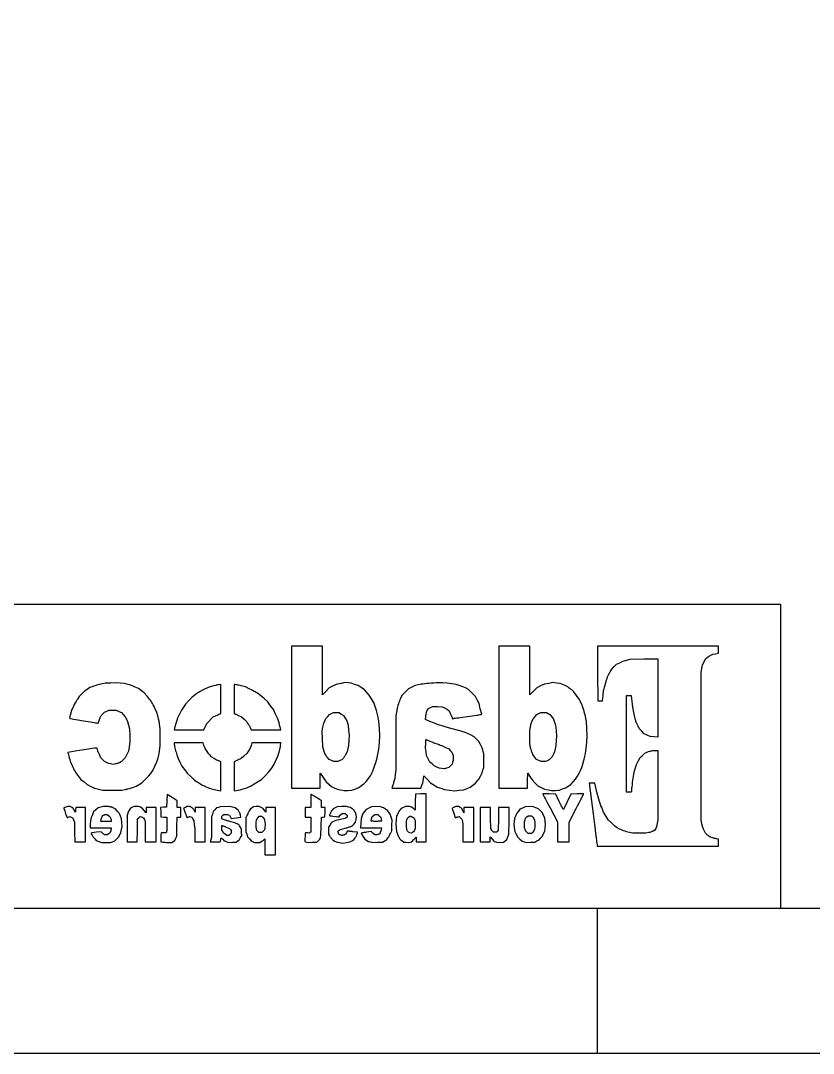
# Model space of a CAD drawing. Extents: x -169 to 241, y -96 to 191.
# Drawn here: x -133.67 to -106.34, y -95.5 to -59.88 of the extents above; entities that cross this region are included whole.
import ezdxf

# ---------------------------------------------------------------- set-up
doc = ezdxf.new("R2010")
doc.units = 0
doc.layers.add('BG_SILKSCREEN_BOTTOM', color=1, linetype='CONTINUOUS')

msp = doc.modelspace()

# ---------------------------------------------------------------- linework, layer by layer
at = {"layer": 'BG_SILKSCREEN_BOTTOM'}
for points in [[(-168.783, -95.504), (-168.783, 191.495934), (241.216942, 191.495934), (241.216942, -95.504)], [(-124.328936, -81.461102), (-124.328936, -86.357714), (-123.345956, -86.357714), (-123.342908, -86.100158), (-123.338336, -85.841078), (-123.235466, -85.987382), (-123.131834, -86.133686), (-122.952002, -86.298278), (-122.853704, -86.34476), (-122.755406, -86.389718), (-122.635772, -86.415626), (-122.5169, -86.441534), (-122.382788, -86.431628), (-122.249438, -86.422484), (-122.149616, -86.388194), (-122.10923, -86.373716), (-122.070368, -86.358476), (-122.033792, -86.341712), (-121.99874, -86.323424), (-121.965212, -86.303612), (-121.931684, -86.281514), (-121.898918, -86.25713), (-121.831862, -86.201504), (-121.750328, -86.12759), (-121.677176, -86.027768), (-121.60631, -85.926422), (-121.542302, -85.789262), (-121.53011, -85.762592), (-121.517156, -85.732874), (-121.50344, -85.70087), (-121.476008, -85.633814), (-121.463816, -85.599524), (-121.451624, -85.566758), (-121.43105, -85.507322), (-121.383044, -85.361018), (-121.348754, -85.188044), (-121.31675, -85.015832), (-121.299224, -84.777326), (-121.283222, -84.537296), (-121.300748, -84.292694), (-121.31675, -84.046568), (-121.355612, -83.861402), (-121.393712, -83.676236), (-121.444004, -83.537552), (-121.49582, -83.398868), (-121.574306, -83.271614), (-121.65203, -83.14436), (-121.73585, -83.052158), (-121.817384, -82.960718), (-121.925588, -82.888328), (-122.035316, -82.815938), (-122.154188, -82.777076), (-122.275346, -82.73669), (-122.37974, -82.726784), (-122.484896, -82.716116), (-122.621294, -82.739738), (-122.758454, -82.764122), (-122.891804, -82.830416), (-123.025916, -82.898234), (-123.146312, -83.01863), (-123.265946, -83.139788), (-123.265946, -82.300064), (-123.265946, -81.461102)], [(-117.176804, -81.461102), (-117.176804, -86.357714), (-116.194586, -86.357714), (-116.191538, -86.09711), (-116.186204, -85.837268), (-116.110766, -85.950044), (-116.035328, -86.064344), (-115.934744, -86.171024), (-115.836446, -86.276942), (-115.720622, -86.33333), (-115.606322, -86.389718), (-115.485926, -86.415626), (-115.364768, -86.441534), (-115.229894, -86.431628), (-115.094258, -86.422484), (-114.986054, -86.383622), (-114.878612, -86.346284), (-114.787934, -86.286848), (-114.698018, -86.225888), (-114.615722, -86.137496), (-114.53495, -86.048342), (-114.470942, -85.939376), (-114.412268, -85.833458), (-114.35969, -85.722206), (-114.312446, -85.606382), (-114.271298, -85.484462), (-114.236246, -85.356446), (-114.205766, -85.221572), (-114.181382, -85.07984), (-114.148616, -84.772754), (-114.132614, -84.548726), (-114.148616, -84.301076), (-114.164618, -84.052664), (-114.197384, -83.886548), (-114.209576, -83.824826), (-114.224054, -83.76539), (-114.238532, -83.707478), (-114.255296, -83.65109), (-114.27206, -83.596988), (-114.29111, -83.542886), (-114.311684, -83.490308), (-114.356642, -83.387438), (-114.407696, -83.283044), (-114.499898, -83.157314), (-114.593624, -83.031584), (-114.656108, -82.97672), (-114.6683, -82.966052), (-114.682778, -82.954622), (-114.699542, -82.94243), (-114.716306, -82.929476), (-114.752882, -82.902044), (-114.77117, -82.88909), (-114.806222, -82.865468), (-114.894614, -82.80908), (-115.06835, -82.74812), (-115.19408, -82.732118), (-115.31981, -82.714592), (-115.463066, -82.739738), (-115.606322, -82.764122), (-115.740434, -82.830416), (-115.873784, -82.898234), (-115.994942, -83.017106), (-116.113814, -83.135978), (-116.113814, -82.29854), (-116.113814, -81.461102)], [(-109.606334, -81.461102), (-113.778284, -81.461102), (-113.775236, -82.398362), (-113.769902, -83.337908), (-113.610644, -83.337908), (-113.588546, -83.161886), (-113.56721, -82.985102), (-113.520728, -82.806032), (-113.503202, -82.739738), (-113.485676, -82.677254), (-113.46815, -82.620104), (-113.449862, -82.566764), (-113.430812, -82.51571), (-113.410238, -82.468466), (-113.388902, -82.423508), (-113.341658, -82.337402), (-113.286794, -82.246724), (-113.202974, -82.163666), (-113.119154, -82.078322), (-113.01476, -82.026506), (-112.91189, -81.976214), (-112.784636, -81.941162), (-112.658906, -81.906872), (-112.18037, -81.899252), (-111.70031, -81.892394), (-111.70031, -84.590636), (-111.83366, -84.583016), (-111.966248, -84.576158), (-112.165892, -84.486242), (-112.25276, -84.39404), (-112.341152, -84.3026), (-112.381538, -84.221828), (-112.414304, -84.152486), (-112.44326, -84.077048), (-112.46993, -83.99399), (-112.494314, -83.901788), (-112.517174, -83.79968), (-112.537748, -83.686142), (-112.55756, -83.558888), (-112.594136, -83.260184), (-112.604042, -83.168744), (-112.786922, -83.168744), (-112.786922, -86.486492), (-112.602518, -86.486492), (-112.602518, -86.465918), (-112.601756, -86.45906), (-112.600994, -86.446106), (-112.598708, -86.427818), (-112.596422, -86.404196), (-112.593374, -86.376002), (-112.590326, -86.34476), (-112.586516, -86.311232), (-112.578134, -86.237318), (-112.56899, -86.155784), (-112.559084, -86.079584), (-112.548416, -86.007194), (-112.536986, -85.938614), (-112.524794, -85.874606), (-112.512602, -85.813646), (-112.499648, -85.756496), (-112.472216, -85.652102), (-112.437926, -85.54466), (-112.373918, -85.41893), (-112.309148, -85.294724), (-112.2299, -85.223858), (-112.152938, -85.152992), (-112.080548, -85.119464), (-112.048544, -85.105748), (-112.017302, -85.093556), (-111.985298, -85.082888), (-111.952532, -85.074506), (-111.920528, -85.066886), (-111.887762, -85.061552), (-111.854234, -85.05698), (-111.785654, -85.05317), (-111.70031, -85.05317), (-111.70031, -86.247986), (-111.701834, -87.445088), (-111.72317, -87.56777), (-111.745268, -87.691214), (-111.7727, -87.749888), (-111.801656, -87.809324), (-111.859568, -87.83828), (-111.87176, -87.843614), (-111.886238, -87.84971), (-111.90224, -87.855806), (-111.919766, -87.861902), (-111.976916, -87.88019), (-112.014254, -87.889334), (-112.111028, -87.909146), (-112.33658, -87.909146), (-112.562132, -87.907622), (-112.676432, -87.883238), (-112.728248, -87.870284), (-112.779302, -87.856568), (-112.829594, -87.840566), (-112.879124, -87.823802), (-112.92713, -87.806276), (-112.973612, -87.787226), (-113.017808, -87.767414), (-113.097056, -87.725504), (-113.186972, -87.67064), (-113.301272, -87.55634), (-113.415572, -87.443564), (-113.491772, -87.314786), (-113.568734, -87.187532), (-113.633504, -87.028274), (-113.659412, -86.961218), (-113.68532, -86.888828), (-113.711228, -86.811866), (-113.736374, -86.731856), (-113.760758, -86.650322), (-113.782856, -86.568788), (-113.80343, -86.488778), (-113.836196, -86.33714), (-113.866676, -86.18093), (-114.061748, -86.18093), (-113.929922, -87.238586), (-113.905538, -87.429086), (-113.882678, -87.60968), (-113.862104, -87.776558), (-113.843054, -87.927434), (-113.827052, -88.058498), (-113.813336, -88.167464), (-113.80343, -88.250522), (-113.794286, -88.32596), (-113.794286, -88.354916), (-109.606334, -88.354916), (-109.606334, -88.114886), (-109.667294, -88.105742), (-109.679486, -88.103456), (-109.693202, -88.100408), (-109.708442, -88.096598), (-109.74197, -88.088978), (-109.759496, -88.084406), (-109.777022, -88.080596), (-109.809026, -88.071452), (-109.889798, -88.050878), (-109.956092, -88.00211), (-109.991906, -87.973916), (-110.025434, -87.941912), (-110.055152, -87.906098), (-110.081822, -87.865712), (-110.106206, -87.821516), (-110.128304, -87.771986), (-110.148116, -87.717122), (-110.183168, -87.588344), (-110.2106, -87.46109), (-110.2106, -82.354928), (-110.181644, -82.22615), (-110.154212, -82.097372), (-110.10392, -81.99755), (-110.055914, -81.897728), (-109.996478, -81.847436), (-109.984286, -81.839054), (-109.971332, -81.829148), (-109.957616, -81.820004), (-109.943138, -81.810098), (-109.927898, -81.800192), (-109.912658, -81.791048), (-109.89818, -81.782666), (-109.872272, -81.76895), (-109.805978, -81.73847), (-109.706156, -81.718658), (-109.606334, -81.698084), (-109.606334, -81.579974)], [(-113.119154, -82.078322), (-113.01476, -82.026506), (-112.91189, -81.976214), (-112.784636, -81.941162), (-112.658906, -81.906872), (-112.18037, -81.899252), (-111.70031, -81.892394), (-111.70031, -84.590636), (-111.83366, -84.583016), (-111.966248, -84.576158), (-112.165892, -84.486242), (-112.25276, -84.39404), (-112.341152, -84.3026), (-112.381538, -84.221828), (-112.414304, -84.152486), (-112.44326, -84.077048), (-112.46993, -83.99399), (-112.494314, -83.901788), (-112.517174, -83.79968), (-112.537748, -83.686142), (-112.55756, -83.558888), (-112.594136, -83.260184), (-112.604042, -83.168744), (-112.786922, -83.168744), (-112.786922, -86.486492), (-112.602518, -86.486492), (-112.602518, -86.465918), (-112.601756, -86.45906), (-112.600994, -86.446106), (-112.598708, -86.427818), (-112.596422, -86.404196), (-112.593374, -86.376002), (-112.590326, -86.34476), (-112.586516, -86.311232), (-112.578134, -86.237318), (-112.56899, -86.155784), (-112.559084, -86.079584), (-112.548416, -86.007194), (-112.536986, -85.938614), (-112.524794, -85.874606), (-112.512602, -85.813646), (-112.499648, -85.756496), (-112.472216, -85.652102), (-112.437926, -85.54466), (-112.373918, -85.41893), (-112.309148, -85.294724), (-112.2299, -85.223858), (-112.152938, -85.152992), (-112.080548, -85.119464), (-112.048544, -85.105748), (-112.017302, -85.093556), (-111.985298, -85.082888), (-111.952532, -85.074506), (-111.920528, -85.066886), (-111.887762, -85.061552), (-111.854234, -85.05698), (-111.785654, -85.05317), (-111.70031, -85.05317), (-111.70031, -86.247986), (-111.701834, -87.445088), (-111.72317, -87.56777), (-111.745268, -87.691214), (-111.7727, -87.749888), (-111.801656, -87.809324), (-111.859568, -87.83828), (-111.87176, -87.843614), (-111.886238, -87.84971), (-111.90224, -87.855806), (-111.919766, -87.861902), (-111.976916, -87.88019), (-112.014254, -87.889334), (-112.111028, -87.909146), (-112.33658, -87.909146), (-112.562132, -87.907622), (-112.676432, -87.883238), (-112.728248, -87.870284), (-112.779302, -87.856568), (-112.829594, -87.840566), (-112.879124, -87.823802), (-112.92713, -87.806276), (-112.973612, -87.787226), (-113.017808, -87.767414), (-113.097056, -87.725504), (-113.186972, -87.67064), (-113.301272, -87.55634), (-113.415572, -87.443564), (-113.491772, -87.314786), (-113.568734, -87.187532), (-113.633504, -87.028274), (-113.659412, -86.961218), (-113.68532, -86.888828), (-113.711228, -86.811866), (-113.736374, -86.731856), (-113.760758, -86.650322), (-113.782856, -86.568788), (-113.80343, -86.488778), (-113.836196, -86.33714), (-113.866676, -86.18093), (-114.061748, -86.18093), (-113.929922, -87.238586), (-113.905538, -87.429086), (-113.882678, -87.60968), (-113.862104, -87.776558), (-113.843054, -87.927434), (-113.827052, -88.058498), (-113.813336, -88.167464), (-113.80343, -88.250522), (-113.794286, -88.32596), (-113.794286, -88.354916), (-109.606334, -88.354916), (-109.606334, -88.114886), (-109.667294, -88.105742), (-109.679486, -88.103456), (-109.693202, -88.100408), (-109.708442, -88.096598), (-109.74197, -88.088978), (-109.759496, -88.084406), (-109.777022, -88.080596), (-109.809026, -88.071452), (-109.889798, -88.050878), (-109.956092, -88.00211), (-109.991906, -87.973916), (-110.025434, -87.941912), (-110.055152, -87.906098), (-110.081822, -87.865712), (-110.106206, -87.821516), (-110.128304, -87.771986), (-110.148116, -87.717122), (-110.183168, -87.588344), (-110.2106, -87.46109), (-110.2106, -82.354928), (-110.181644, -82.22615), (-110.154212, -82.097372), (-110.10392, -81.99755), (-110.055914, -81.897728), (-109.996478, -81.847436), (-109.984286, -81.839054), (-109.971332, -81.829148), (-109.957616, -81.820004), (-109.943138, -81.810098), (-109.927898, -81.800192), (-109.912658, -81.791048), (-109.89818, -81.782666), (-109.872272, -81.76895), (-109.805978, -81.73847), (-109.706156, -81.718658), (-109.606334, -81.698084), (-109.606334, -81.579974), (-109.606334, -81.461102), (-113.778284, -81.461102), (-113.775236, -82.398362), (-113.769902, -83.337908), (-113.610644, -83.337908), (-113.588546, -83.161886), (-113.56721, -82.985102), (-113.520728, -82.806032), (-113.503202, -82.739738), (-113.485676, -82.677254), (-113.46815, -82.620104), (-113.449862, -82.566764), (-113.430812, -82.51571), (-113.410238, -82.468466), (-113.388902, -82.423508), (-113.341658, -82.337402), (-113.286794, -82.246724), (-113.202974, -82.163666)], [(-130.360928, -82.720688), (-130.554476, -82.72907), (-130.748024, -82.73669), (-131.00558, -82.785458), (-131.14274, -82.836512), (-131.279138, -82.886804), (-131.37134, -82.947764), (-131.46278, -83.008724), (-131.644898, -83.190842), (-131.709668, -83.286092), (-131.72186, -83.305904), (-131.736338, -83.328764), (-131.751578, -83.354672), (-131.76758, -83.382866), (-131.784344, -83.412584), (-131.816348, -83.47202), (-131.844542, -83.52917), (-131.913884, -83.676236), (-131.949698, -83.79968), (-131.986274, -83.92541), (-131.971796, -83.939888), (-131.955794, -83.954366), (-131.49707, -84.030566), (-131.414012, -84.044282), (-131.335526, -84.057236), (-131.262374, -84.068666), (-131.19608, -84.080096), (-131.138168, -84.08924), (-131.090162, -84.097622), (-131.052824, -84.103718), (-131.01701, -84.109052), (-130.99415, -84.110576), (-130.965194, -84.019136), (-130.953764, -83.984846), (-130.942334, -83.952842), (-130.928618, -83.922362), (-130.914902, -83.89493), (-130.899662, -83.86826), (-130.882898, -83.843876), (-130.865372, -83.820254), (-130.824986, -83.777582), (-130.780028, -83.734148), (-130.70078, -83.698334), (-130.62077, -83.663282), (-130.370834, -83.663282), (-130.282442, -83.706716), (-130.195574, -83.748626), (-130.130804, -83.819492), (-130.06451, -83.890358), (-130.023362, -83.974178), (-129.981452, -84.057998), (-129.948686, -84.179918), (-129.916682, -84.304124), (-129.906776, -84.537296), (-129.899156, -84.77123), (-129.925064, -84.924392), (-129.952496, -85.077554), (-130.006598, -85.193378), (-130.061462, -85.309202), (-130.200146, -85.447886), (-130.259582, -85.476842), (-130.271774, -85.481414), (-130.28549, -85.486748), (-130.30073, -85.492844), (-130.316732, -85.498178), (-130.333496, -85.503512), (-130.351022, -85.508846), (-130.367786, -85.513418), (-130.39979, -85.520276), (-130.482086, -85.534754), (-130.562858, -85.520276), (-130.642868, -85.505798), (-130.707638, -85.471508), (-130.773932, -85.43798), (-130.836416, -85.375496), (-130.8989, -85.31225), (-130.953764, -85.194902), (-130.964432, -85.172804), (-130.974338, -85.150706), (-130.992626, -85.10651), (-131.001008, -85.085936), (-131.007866, -85.066886), (-131.013962, -85.050122), (-131.021582, -85.024214), (-131.033012, -84.972398), (-131.05892, -84.972398), (-131.10464, -84.977732), (-131.200652, -84.991448), (-131.332478, -85.010498), (-131.484116, -85.032596), (-131.64185, -85.05698), (-131.791202, -85.07984), (-131.91617, -85.099652), (-132.036566, -85.120988), (-132.037328, -85.13318), (-132.031994, -85.160612), (-132.02285, -85.200236), (-132.009134, -85.249766), (-131.993132, -85.30463), (-131.974844, -85.362542), (-131.955794, -85.420454), (-131.916932, -85.524848), (-131.895596, -85.577426), (-131.871212, -85.630004), (-131.845304, -85.68182), (-131.818634, -85.732874), (-131.789678, -85.782404), (-131.75996, -85.83041), (-131.728718, -85.876892), (-131.66471, -85.961474), (-131.590034, -86.053676), (-131.482592, -86.142068), (-131.375912, -86.23046), (-131.247134, -86.293706), (-131.118356, -86.35619), (-130.973576, -86.393528), (-130.828034, -86.430104), (-130.184144, -86.430104), (-130.050032, -86.401148), (-130.024124, -86.395814), (-129.99593, -86.388956), (-129.966974, -86.381336), (-129.906014, -86.364572), (-129.877058, -86.35619), (-129.848864, -86.347046), (-129.800858, -86.330282), (-129.685034, -86.289896), (-129.491486, -86.174072), (-129.372614, -86.061296), (-129.254504, -85.946996), (-129.183638, -85.848698), (-129.112772, -85.748876), (-129.040382, -85.598762), (-128.969516, -85.447886), (-128.930654, -85.310726), (-128.890268, -85.173566), (-128.855216, -84.884006), (-128.855216, -84.304124), (-128.8796, -84.143342), (-128.884172, -84.1121), (-128.889506, -84.079334), (-128.895602, -84.045044), (-128.909318, -83.976464), (-128.916938, -83.943698), (-128.923796, -83.913218), (-128.937512, -83.861402), (-128.969516, -83.740244), (-129.040382, -83.592416), (-129.067052, -83.53679), (-129.09296, -83.486498), (-129.118106, -83.440016), (-129.144776, -83.396582), (-129.172208, -83.354672), (-129.201926, -83.313524), (-129.234692, -83.271614), (-129.310892, -83.181698), (-129.406142, -83.07197), (-129.50444, -82.998056), (-129.604262, -82.921856), (-129.717038, -82.868516), (-129.829814, -82.814414), (-129.96164, -82.780124), (-130.094228, -82.74812), (-130.227578, -82.733642)], [(-126.76124, -82.777076), (-126.842012, -82.788506), (-126.858776, -82.790792), (-126.878588, -82.794602), (-126.901448, -82.799174), (-126.926594, -82.80527), (-126.953264, -82.811366), (-127.008128, -82.825082), (-127.060706, -82.83956), (-127.19939, -82.879946), (-127.348742, -82.952336), (-127.498856, -83.027012), (-127.634492, -83.128358), (-127.769366, -83.229704), (-127.879094, -83.347052), (-127.988822, -83.462876), (-128.077214, -83.596988), (-128.119886, -83.665568), (-128.158748, -83.73491), (-128.195324, -83.804252), (-128.22809, -83.875118), (-128.25857, -83.945984), (-128.28524, -84.018374), (-128.308862, -84.091526), (-128.3462, -84.239354), (-128.36906, -84.34451), (-127.857758, -84.34451), (-127.348742, -84.342986), (-127.25273, -84.126578), (-127.027178, -83.897978), (-126.922022, -83.849972), (-126.883922, -83.831684), (-126.865634, -83.823302), (-126.848108, -83.81492), (-126.832106, -83.808062), (-126.817628, -83.801966), (-126.806198, -83.796632), (-126.790196, -83.790536), (-126.76124, -83.782154), (-126.76124, -83.279234)], [(-126.096776, -82.8167), (-126.15164, -82.802984), (-126.176786, -82.79765), (-126.20117, -82.792316), (-126.222506, -82.788506), (-126.240794, -82.785458), (-126.266702, -82.781648), (-126.310136, -82.781648), (-126.310136, -83.782154), (-126.282704, -83.790536), (-126.275846, -83.792822), (-126.26594, -83.796632), (-126.25451, -83.801204), (-126.240794, -83.8073), (-126.224792, -83.814158), (-126.208028, -83.821778), (-126.190502, -83.829398), (-126.153926, -83.846924), (-126.054104, -83.89493), (-125.961902, -83.97875), (-125.870462, -84.06257), (-125.818646, -84.143342), (-125.80874, -84.15782), (-125.799596, -84.174584), (-125.78969, -84.191348), (-125.780546, -84.208874), (-125.771402, -84.225638), (-125.76302, -84.242402), (-125.756162, -84.257642), (-125.744732, -84.282788), (-125.724158, -84.34451), (-124.700792, -84.34451), (-124.710698, -84.29117), (-124.712984, -84.27974), (-124.716032, -84.265262), (-124.720604, -84.246974), (-124.725938, -84.2264), (-124.732034, -84.20354), (-124.73813, -84.179156), (-124.744988, -84.15401), (-124.758704, -84.102956), (-124.797566, -83.965796), (-124.876814, -83.80349), (-124.9553, -83.638898), (-125.053598, -83.51012), (-125.150372, -83.381342), (-125.273054, -83.267042), (-125.39345, -83.154266), (-125.504702, -83.07959), (-125.5268, -83.065874), (-125.552708, -83.049872), (-125.581664, -83.033108), (-125.611382, -83.016344), (-125.67539, -82.981292), (-125.706632, -82.964528), (-125.766068, -82.93481), (-125.91542, -82.863944), (-126.068582, -82.823558)], [(-119.34317, -82.726784), (-119.431562, -82.730594), (-119.51462, -82.735166), (-119.593106, -82.741262), (-119.66702, -82.747358), (-119.7356, -82.754978), (-119.80037, -82.76336), (-119.859044, -82.772504), (-119.963438, -82.793078), (-120.068594, -82.818986), (-120.294146, -82.931762), (-120.519698, -83.160362), (-120.570752, -83.264756), (-120.590564, -83.307428), (-120.608852, -83.352386), (-120.626378, -83.39963), (-120.64238, -83.44916), (-120.658382, -83.500976), (-120.67286, -83.555078), (-120.686576, -83.611466), (-120.71096, -83.730338), (-120.736868, -83.86445), (-120.736868, -85.737446), (-120.75287, -85.882988), (-120.768872, -86.027768), (-120.809258, -86.164166), (-120.81764, -86.189312), (-120.82526, -86.214458), (-120.832118, -86.237318), (-120.838976, -86.259416), (-120.845072, -86.279228), (-120.850406, -86.296754), (-120.854978, -86.311994), (-120.861074, -86.330282), (-120.868694, -86.357714), (-120.372632, -86.354666), (-119.875046, -86.350094), (-119.839994, -86.257892), (-119.802656, -86.166452), (-119.783606, -86.046818), (-119.765318, -85.927946), (-119.652542, -86.046818), (-119.539766, -86.166452), (-119.425466, -86.24189), (-119.311166, -86.318852), (-119.182388, -86.360762), (-119.05361, -86.404196), (-118.879874, -86.424008), (-118.7069, -86.444582), (-118.547642, -86.425532), (-118.389908, -86.408006), (-118.278656, -86.366096), (-118.167404, -86.32571), (-118.077488, -86.256368), (-117.985286, -86.18855), (-117.92585, -86.11616), (-117.866414, -86.045294), (-117.813074, -85.939376), (-117.803168, -85.918802), (-117.7925, -85.895942), (-117.782594, -85.87232), (-117.761258, -85.823552), (-117.752114, -85.799168), (-117.74297, -85.776308), (-117.729254, -85.735922), (-117.700298, -85.640672), (-117.701822, -85.4075), (-117.701822, -85.173566), (-117.759734, -84.964778), (-117.818408, -84.853526), (-117.87632, -84.742274), (-117.953282, -84.66455), (-118.031006, -84.587588), (-118.132352, -84.5312), (-118.18112, -84.505292), (-118.23065, -84.480908), (-118.283228, -84.457286), (-118.341902, -84.435188), (-118.407434, -84.412328), (-118.482872, -84.388706), (-118.56974, -84.362798), (-118.787672, -84.304124), (-118.918736, -84.269072), (-119.033036, -84.237068), (-119.13362, -84.208112), (-119.222012, -84.181442), (-119.30126, -84.155534), (-119.372888, -84.130388), (-119.439182, -84.105242), (-119.56415, -84.05114), (-119.70893, -83.983322), (-119.699786, -83.8835), (-119.695214, -83.848448), (-119.690642, -83.815682), (-119.684546, -83.785202), (-119.677688, -83.756246), (-119.670068, -83.729576), (-119.661686, -83.70443), (-119.65178, -83.68157), (-119.630444, -83.640422), (-119.60606, -83.60537), (-119.535194, -83.569556), (-119.462804, -83.536028), (-119.298212, -83.542124), (-119.134382, -83.548982), (-119.05361, -83.584034), (-119.02313, -83.599274), (-119.00789, -83.607656), (-118.99265, -83.6168), (-118.978172, -83.625182), (-118.965218, -83.633564), (-118.953026, -83.641946), (-118.934738, -83.656424), (-118.895876, -83.692238), (-118.842536, -83.805014), (-118.83263, -83.824826), (-118.823486, -83.844638), (-118.815104, -83.863688), (-118.807484, -83.881214), (-118.800626, -83.897216), (-118.795292, -83.911694), (-118.791482, -83.923124), (-118.787672, -83.938364), (-118.787672, -83.9597), (-118.76024, -83.951318), (-118.747286, -83.949032), (-118.721378, -83.945222), (-118.681754, -83.939126), (-118.632224, -83.932268), (-118.572788, -83.923886), (-118.50497, -83.914742), (-118.430294, -83.904836), (-118.267226, -83.8835), (-118.184168, -83.872832), (-118.105682, -83.861402), (-118.031768, -83.851496), (-117.965474, -83.84159), (-117.907562, -83.833208), (-117.859556, -83.825588), (-117.82298, -83.819492), (-117.787166, -83.812634), (-117.772688, -83.80349), (-117.819932, -83.617562), (-117.86489, -83.432396), (-117.92585, -83.313524), (-117.987572, -83.192366), (-118.109492, -83.07197), (-118.232174, -82.949288), (-118.328948, -82.899758), (-118.38686, -82.871564), (-118.44782, -82.845656), (-118.51259, -82.822034), (-118.579646, -82.80146), (-118.651274, -82.783172), (-118.72595, -82.76717), (-118.804436, -82.753454), (-118.972838, -82.733642), (-119.117618, -82.720688)], [(-122.885708, -83.748626), (-122.689112, -83.748626), (-122.61215, -83.79968), (-122.532902, -83.85302), (-122.479562, -83.941412), (-122.426222, -84.030566), (-122.404124, -84.107528), (-122.381264, -84.185252), (-122.362214, -84.357464), (-122.342402, -84.529676), (-122.353832, -84.70646), (-122.363738, -84.884006), (-122.386598, -84.989924), (-122.408696, -85.098128), (-122.450606, -85.1789), (-122.458988, -85.19414), (-122.468132, -85.210904), (-122.478038, -85.227668), (-122.489468, -85.245194), (-122.500136, -85.261958), (-122.510804, -85.27796), (-122.521472, -85.292438), (-122.541284, -85.317584), (-122.590814, -85.373972), (-122.660156, -85.405976), (-122.727974, -85.439504), (-122.87123, -85.439504), (-122.953526, -85.400642), (-123.033536, -85.364066), (-123.085352, -85.30082), (-123.105926, -85.274912), (-123.124976, -85.24748), (-123.143264, -85.219286), (-123.160028, -85.188806), (-123.17603, -85.156802), (-123.19127, -85.124036), (-123.204986, -85.089746), (-123.228608, -85.015832), (-123.252992, -84.932012), (-123.260612, -84.658454), (-123.268994, -84.384896), (-123.24461, -84.250784), (-123.218702, -84.117434), (-123.180602, -84.03209), (-123.140216, -83.946746), (-123.082304, -83.880452), (-123.022868, -83.814158), (-122.953526, -83.782154)], [(-115.733576, -83.748626), (-115.636802, -83.748626), (-115.542314, -83.75015), (-115.482116, -83.782154), (-115.421156, -83.812634), (-115.357148, -83.89493), (-115.292378, -83.975702), (-115.260374, -84.080096), (-115.229894, -84.182966), (-115.210082, -84.365084), (-115.192556, -84.545678), (-115.202462, -84.714842), (-115.21313, -84.884006), (-115.23599, -84.993734), (-115.25885, -85.101176), (-115.30076, -85.18652), (-115.34267, -85.27034), (-115.393724, -85.325204), (-115.44554, -85.378544), (-115.509548, -85.409024), (-115.574318, -85.439504), (-115.719098, -85.439504), (-115.802918, -85.400642), (-115.885214, -85.362542), (-115.949222, -85.280246), (-116.013992, -85.19795), (-116.04752, -85.098128), (-116.053616, -85.078316), (-116.060474, -85.056218), (-116.06657, -85.033358), (-116.078762, -84.986114), (-116.084096, -84.963254), (-116.088668, -84.940394), (-116.096288, -84.901532), (-116.113814, -84.804758), (-116.113814, -84.36356), (-116.090954, -84.243164), (-116.067332, -84.120482), (-116.026946, -84.035138), (-115.98656, -83.94827), (-115.928648, -83.881976), (-115.87226, -83.815682)], [(-119.707406, -84.964778), (-119.702834, -84.817712), (-119.6975, -84.672932), (-119.601488, -84.716366), (-119.580914, -84.72551), (-119.555768, -84.736178), (-119.52605, -84.747608), (-119.493284, -84.760562), (-119.458232, -84.774278), (-119.421656, -84.787994), (-119.384318, -84.80171), (-119.311166, -84.827618), (-119.275352, -84.840572), (-119.237252, -84.854288), (-119.199914, -84.868766), (-119.162576, -84.884006), (-119.126762, -84.898484), (-119.092472, -84.9122), (-119.061992, -84.925916), (-119.013224, -84.948014), (-118.90883, -85.001354), (-118.857014, -85.056218), (-118.805198, -85.109558), (-118.781576, -85.168994), (-118.755668, -85.22843), (-118.755668, -85.39607), (-118.774718, -85.46084), (-118.79453, -85.526372), (-118.852442, -85.58657), (-118.90883, -85.646006), (-118.98122, -85.665056), (-119.05361, -85.684868), (-119.14505, -85.676486), (-119.237252, -85.668104), (-119.322596, -85.62848), (-119.40794, -85.589618), (-119.483378, -85.5218), (-119.559578, -85.453982), (-119.614442, -85.345016), (-119.67083, -85.233764), (-119.688356, -85.099652)], [(-127.376174, -84.795614), (-128.372108, -84.795614), (-128.372108, -84.817712), (-128.369822, -84.842096), (-128.36525, -84.876386), (-128.35763, -84.918296), (-128.347724, -84.96554), (-128.336294, -85.015832), (-128.32334, -85.067648), (-128.310386, -85.11794), (-128.283716, -85.207856), (-128.241806, -85.33511), (-128.173988, -85.462364), (-128.107694, -85.591142), (-128.016254, -85.713824), (-127.925576, -85.83422), (-127.798322, -85.955378), (-127.671068, -86.075774), (-127.555244, -86.153498), (-127.486664, -86.19617), (-127.41656, -86.236556), (-127.34417, -86.273894), (-127.270256, -86.308184), (-127.194818, -86.338664), (-127.118618, -86.366096), (-127.041656, -86.39048), (-126.88697, -86.427056), (-126.76124, -86.45144), (-126.76124, -85.444838), (-126.838202, -85.415882), (-126.853442, -85.409786), (-126.870206, -85.402166), (-126.887732, -85.393784), (-126.906782, -85.38464), (-126.925832, -85.374734), (-126.94412, -85.364066), (-126.962408, -85.35416), (-126.994412, -85.33511), (-127.075184, -85.283294), (-127.15748, -85.196426), (-127.18796, -85.162898), (-127.215392, -85.12937), (-127.2413, -85.09508), (-127.26416, -85.06079), (-127.285496, -85.0265), (-127.303784, -84.991448), (-127.320548, -84.954872), (-127.348742, -84.879434)], [(-124.69622, -84.795614), (-125.69444, -84.795614), (-125.724158, -84.88553), (-125.750828, -84.975446), (-125.811026, -85.067648), (-125.870462, -85.157564), (-125.967236, -85.248242), (-126.06401, -85.336634), (-126.187454, -85.393022), (-126.310136, -85.447886), (-126.310136, -86.433152), (-126.301754, -86.441534), (-126.29261, -86.45144), (-126.182882, -86.430104), (-126.104396, -86.41334), (-126.026672, -86.392766), (-125.950472, -86.368382), (-125.874272, -86.34095), (-125.798072, -86.308946), (-125.722634, -86.273132), (-125.647958, -86.232746), (-125.49632, -86.140544), (-125.367542, -86.0552), (-125.23724, -85.924898), (-125.105414, -85.79231), (-125.023118, -85.673438), (-124.940822, -85.555328), (-124.868432, -85.404452), (-124.797566, -85.254338), (-124.75718, -85.117178), (-124.750322, -85.09127), (-124.743464, -85.063838), (-124.729748, -85.00745), (-124.723652, -84.979256), (-124.718318, -84.953348), (-124.713746, -84.928202), (-124.70765, -84.887054)], [(-128.621282, -86.568788), (-128.629664, -86.789768), (-128.638046, -87.009986), (-128.739392, -87.01532), (-128.840738, -87.019892), (-128.836166, -87.184484), (-128.830832, -87.348314), (-128.73101, -87.353648), (-128.629664, -87.35822), (-128.632712, -87.81542), (-128.655572, -87.896192), (-128.737868, -87.894668), (-128.819402, -87.89162), (-128.829308, -87.965534), (-128.830832, -87.97925), (-128.832356, -87.995252), (-128.83388, -88.012778), (-128.835404, -88.031066), (-128.836928, -88.050116), (-128.83769, -88.069166), (-128.838452, -88.087454), (-128.839214, -88.121744), (-128.839214, -88.205564), (-128.779778, -88.216994), (-128.766062, -88.218518), (-128.75006, -88.220042), (-128.73101, -88.221566), (-128.709674, -88.222328), (-128.686814, -88.223852), (-128.638046, -88.225376), (-128.589278, -88.226138), (-128.4605, -88.226138), (-128.40716, -88.194134), (-128.354582, -88.160606), (-128.318768, -88.084406), (-128.283716, -88.008968), (-128.278382, -87.68207), (-128.27381, -87.356696), (-128.146556, -87.356696), (-128.146556, -87.018368), (-128.275334, -87.018368), (-128.275334, -86.792816), (-128.44907, -86.68004)], [(-123.502928, -86.662514), (-123.532646, -86.643464), (-123.560078, -86.625938), (-123.585986, -86.609936), (-123.608084, -86.59622), (-123.626372, -86.58479), (-123.641612, -86.575646), (-123.656852, -86.568788), (-123.668282, -86.567264), (-123.668282, -87.018368), (-123.86183, -87.018368), (-123.86183, -87.356696), (-123.668282, -87.356696), (-123.668282, -87.86876), (-123.692666, -87.88781), (-123.71705, -87.909146), (-123.781058, -87.89924), (-123.845828, -87.89162), (-123.853448, -87.925148), (-123.854972, -87.93353), (-123.856496, -87.94496), (-123.85802, -87.959438), (-123.859544, -87.97544), (-123.860306, -87.99449), (-123.86183, -88.014302), (-123.863354, -88.035638), (-123.864878, -88.079834), (-123.86945, -88.198706), (-123.813062, -88.214708), (-123.756674, -88.229186), (-123.608846, -88.22309), (-123.461018, -88.218518), (-123.35129, -88.111838), (-123.331478, -88.052402), (-123.312428, -87.992966), (-123.302522, -87.675212), (-123.293378, -87.35822), (-123.235466, -87.353648), (-123.176792, -87.348314), (-123.17222, -87.182198), (-123.167648, -87.018368), (-123.29795, -87.018368), (-123.29795, -86.797388), (-123.471686, -86.683088)], [(-119.68988, -86.549738), (-119.871998, -86.55431), (-120.052592, -86.558882), (-120.060212, -86.839298), (-120.068594, -87.11819), (-120.100598, -87.082376), (-120.132602, -87.0458), (-120.197372, -87.016844), (-120.26138, -86.986364), (-120.404636, -86.986364), (-120.54332, -87.05342), (-120.58523, -87.103712), (-120.593612, -87.11438), (-120.602756, -87.127334), (-120.612662, -87.14105), (-120.622568, -87.15629), (-120.632474, -87.172292), (-120.64238, -87.189056), (-120.651524, -87.20582), (-120.667526, -87.237062), (-120.704864, -87.319358), (-120.719342, -87.458042), (-120.732296, -87.59825), (-120.720866, -87.72398), (-120.707912, -87.847424), (-120.675908, -87.939626), (-120.662192, -87.974678), (-120.648476, -88.007444), (-120.633998, -88.0364), (-120.617996, -88.063832), (-120.601232, -88.088216), (-120.582944, -88.111838), (-120.563132, -88.133174), (-120.517412, -88.172798), (-120.461024, -88.214708), (-120.382538, -88.22309), (-120.30329, -88.229186), (-120.243854, -88.220042), (-120.185942, -88.208612), (-120.106694, -88.126316), (-120.028208, -88.04402), (-120.028208, -88.210136), (-119.68988, -88.210136), (-119.68988, -87.380318)], [(-114.261392, -86.549738), (-114.478562, -86.55431), (-114.696494, -86.558882), (-114.947954, -87.090758), (-114.962432, -87.082376), (-114.967004, -87.077042), (-114.975386, -87.063326), (-114.986816, -87.042752), (-115.000532, -87.016844), (-115.017296, -86.98484), (-115.036346, -86.947502), (-115.056158, -86.907116), (-115.09883, -86.8172), (-115.221512, -86.558882), (-115.442492, -86.55431), (-115.66271, -86.549738), (-115.66271, -86.558882), (-115.6589, -86.568026), (-115.64747, -86.590886), (-115.62842, -86.627462), (-115.604036, -86.675468), (-115.573556, -86.73338), (-115.538504, -86.800436), (-115.499642, -86.87435), (-115.413536, -87.038942), (-115.1636, -87.512906), (-115.1636, -88.210136), (-114.760502, -88.210136), (-114.760502, -87.524336), (-114.511328, -87.051896), (-114.46637, -86.966552), (-114.42446, -86.886542), (-114.385598, -86.811104), (-114.350546, -86.744048), (-114.320828, -86.684612), (-114.295682, -86.635844), (-114.277394, -86.598506), (-114.261392, -86.564216)], [(-131.955794, -86.987888), (-131.999228, -86.986364), (-132.044186, -86.986364), (-132.108956, -87.01151), (-132.173726, -87.037418), (-132.173726, -87.058754), (-132.169916, -87.07247), (-132.161534, -87.102188), (-132.14858, -87.141812), (-132.13334, -87.187532), (-132.117338, -87.2363), (-132.100574, -87.282782), (-132.086096, -87.323168), (-132.06857, -87.368126), (-132.06476, -87.368126), (-132.06095, -87.367364), (-132.055616, -87.366602), (-132.04952, -87.364316), (-132.042662, -87.36203), (-132.03428, -87.359744), (-132.017516, -87.353648), (-131.9657, -87.333836), (-131.92379, -87.353648), (-131.88188, -87.372698), (-131.846066, -87.44966), (-131.812538, -87.52586), (-131.806442, -87.867236), (-131.799584, -88.210136), (-131.4323, -88.210136), (-131.4323, -87.018368), (-131.769104, -87.018368), (-131.773676, -87.102188), (-131.77901, -87.187532), (-131.823968, -87.111332), (-131.868926, -87.03437), (-131.91236, -87.01151)], [(-130.581146, -86.998556), (-130.5941, -86.99627), (-130.608578, -86.994746), (-130.62458, -86.993222), (-130.642106, -86.991698), (-130.660394, -86.990174), (-130.67792, -86.989412), (-130.713734, -86.987888), (-130.810508, -86.986364), (-130.904234, -87.01151), (-130.999484, -87.038942), (-131.153408, -87.177626), (-131.195318, -87.272876), (-131.239514, -87.368126), (-131.255516, -87.478616), (-131.257802, -87.499952), (-131.26085, -87.52205), (-131.265422, -87.566246), (-131.266946, -87.588344), (-131.269232, -87.608156), (-131.269994, -87.627206), (-131.271518, -87.657686), (-131.271518, -87.727028), (-130.546856, -87.727028), (-130.546856, -87.75065), (-130.547618, -87.757508), (-130.549142, -87.765128), (-130.550666, -87.774272), (-130.552952, -87.783416), (-130.554476, -87.794084), (-130.557524, -87.804752), (-130.562858, -87.82685), (-130.580384, -87.886286), (-130.62839, -87.926672), (-130.678682, -87.968582), (-130.717544, -87.968582), (-130.73507, -87.96782), (-130.751834, -87.964772), (-130.76936, -87.9602), (-130.785362, -87.953342), (-130.801364, -87.94496), (-130.817366, -87.935054), (-130.832606, -87.923624), (-130.8608, -87.894668), (-130.892804, -87.85733), (-131.053586, -87.874856), (-131.21513, -87.893144), (-131.229608, -87.906098), (-131.244086, -87.91829), (-131.205224, -87.980012), (-131.197604, -87.992204), (-131.18846, -88.005158), (-131.178554, -88.018874), (-131.167886, -88.033352), (-131.156456, -88.04783), (-131.145788, -88.062308), (-131.134358, -88.076024), (-131.113784, -88.100408), (-131.05892, -88.160606), (-130.972052, -88.194134), (-130.882898, -88.226138), (-130.568954, -88.226138), (-130.496564, -88.202516), (-130.42265, -88.176608), (-130.290062, -88.040972), (-130.251962, -87.9602), (-130.211576, -87.88019), (-130.19024, -87.778844), (-130.17119, -87.676736), (-130.181096, -87.54491), (-130.188716, -87.413084), (-130.223006, -87.322406), (-130.258058, -87.230966), (-130.324352, -87.157052), (-130.38836, -87.080852), (-130.456178, -87.047324), (-130.46837, -87.040466), (-130.495802, -87.028274), (-130.51028, -87.022178), (-130.523996, -87.016082), (-130.537712, -87.01151), (-130.549904, -87.006938), (-130.570478, -87.000842)], [(-130.785362, -87.2744), (-130.77698, -87.271352), (-130.768598, -87.269066), (-130.759454, -87.266018), (-130.75031, -87.263732), (-130.741166, -87.262208), (-130.732784, -87.260684), (-130.717544, -87.259922), (-130.680206, -87.259922), (-130.635248, -87.294974), (-130.591814, -87.329264), (-130.568954, -87.382604), (-130.565144, -87.39251), (-130.561334, -87.403178), (-130.557524, -87.414608), (-130.551428, -87.435944), (-130.549142, -87.44585), (-130.547618, -87.454994), (-130.546856, -87.469472), (-130.546856, -87.501476), (-130.904234, -87.501476), (-130.892804, -87.440516), (-130.890518, -87.429086), (-130.88747, -87.416894), (-130.88366, -87.404702), (-130.87985, -87.391748), (-130.870706, -87.367364), (-130.865372, -87.355934), (-130.855466, -87.336884), (-130.831844, -87.294974), (-130.792982, -87.277448)], [(-129.604262, -86.986364), (-129.749042, -86.986364), (-129.815336, -87.016844), (-129.880868, -87.047324), (-129.918206, -87.09914), (-129.95402, -87.14867), (-129.976118, -87.222584), (-129.998978, -87.29726), (-129.998978, -88.210136), (-129.646172, -88.210136), (-129.6416, -87.813896), (-129.636266, -87.417656), (-129.589784, -87.37727), (-129.543302, -87.338408), (-129.501392, -87.348314), (-129.49301, -87.3506), (-129.484628, -87.35441), (-129.476246, -87.357458), (-129.467864, -87.361268), (-129.4511, -87.370412), (-129.44348, -87.374984), (-129.43205, -87.384128), (-129.403094, -87.410036), (-129.387092, -87.467948), (-129.370328, -87.52586), (-129.370328, -88.210136), (-128.999996, -88.210136), (-128.999996, -87.018368), (-129.338324, -87.018368), (-129.338324, -87.203534), (-129.406142, -87.124286), (-129.47396, -87.0458), (-129.537968, -87.016844)], [(-127.806704, -86.999318), (-127.814324, -86.997032), (-127.822706, -86.994746), (-127.83185, -86.99246), (-127.840994, -86.990936), (-127.8509, -86.989412), (-127.860044, -86.98865), (-127.87757, -86.987888), (-127.922528, -86.986364), (-127.985012, -87.018368), (-128.048258, -87.050372), (-127.993394, -87.203534), (-127.983488, -87.231728), (-127.973582, -87.257636), (-127.9652, -87.282782), (-127.95758, -87.30488), (-127.950722, -87.32393), (-127.944626, -87.340694), (-127.940816, -87.352886), (-127.937006, -87.364316), (-127.936244, -87.365078), (-127.933958, -87.36584), (-127.930148, -87.365078), (-127.925576, -87.364316), (-127.91948, -87.362792), (-127.912622, -87.361268), (-127.905002, -87.358982), (-127.889, -87.353648), (-127.840232, -87.336884), (-127.799846, -87.34679), (-127.760222, -87.356696), (-127.727456, -87.422228), (-127.693928, -87.486998), (-127.67945, -87.618824), (-127.663448, -87.751412), (-127.663448, -88.210136), (-127.309118, -88.210136), (-127.309118, -87.018368), (-127.647446, -87.018368), (-127.647446, -87.102188), (-127.64897, -87.187532), (-127.674116, -87.138764), (-127.686308, -87.11819), (-127.6985, -87.098378), (-127.712216, -87.079328), (-127.726694, -87.06104), (-127.741934, -87.045038), (-127.757174, -87.03056), (-127.771652, -87.018368), (-127.799846, -87.002366)], [(-126.849632, -87.018368), (-126.914402, -87.037418), (-126.972314, -87.09914), (-127.030226, -87.158576), (-127.056134, -87.25535), (-127.083566, -87.349838), (-127.083566, -88.060784), (-127.105664, -88.134698), (-127.128524, -88.210136), (-126.794768, -88.210136), (-126.777242, -88.179656), (-126.774956, -88.17356), (-126.771908, -88.166702), (-126.76505, -88.143842), (-126.763526, -88.13546), (-126.762002, -88.128602), (-126.76124, -88.114886), (-126.76124, -88.081358), (-126.748286, -88.081358), (-126.745238, -88.08212), (-126.740666, -88.083644), (-126.736094, -88.086692), (-126.73076, -88.090502), (-126.724664, -88.095074), (-126.717806, -88.100408), (-126.697994, -88.12022), (-126.661418, -88.15832), (-126.579122, -88.194134), (-126.49835, -88.229186), (-126.366524, -88.22309), (-126.234698, -88.218518), (-126.176786, -88.172798), (-126.116588, -88.12784), (-126.08306, -88.060784), (-126.047246, -87.992966), (-126.049532, -87.886286), (-126.049532, -87.780368), (-126.076202, -87.725504), (-126.096014, -87.68969), (-126.116588, -87.65921), (-126.138686, -87.633302), (-126.165356, -87.611204), (-126.19736, -87.591392), (-126.236984, -87.573104), (-126.285752, -87.554816), (-126.41834, -87.515954), (-126.44882, -87.507572), (-126.480824, -87.49919), (-126.512066, -87.490046), (-126.542546, -87.480902), (-126.571502, -87.47252), (-126.598172, -87.464138), (-126.621032, -87.456518), (-126.656084, -87.443564), (-126.729236, -87.416132), (-126.729236, -87.32393), (-126.69647, -87.291926), (-126.664466, -87.259922), (-126.598934, -87.259922), (-126.587504, -87.260684), (-126.576074, -87.262208), (-126.563882, -87.263732), (-126.552452, -87.265256), (-126.541022, -87.267542), (-126.530354, -87.269828), (-126.511304, -87.275924), (-126.470918, -87.291926), (-126.40691, -87.398606), (-126.23927, -87.375746), (-126.073154, -87.351362), (-126.087632, -87.28583), (-126.09068, -87.273638), (-126.09449, -87.259922), (-126.103634, -87.23249), (-126.108968, -87.218774), (-126.114302, -87.20582), (-126.119636, -87.193628), (-126.129542, -87.173054), (-126.156974, -87.12581), (-126.21641, -87.077804), (-126.276608, -87.029798), (-126.361952, -87.008462), (-126.447296, -86.986364), (-126.785624, -86.998556)], [(-125.448314, -86.984078), (-125.54204, -86.990936), (-125.635004, -86.998556), (-125.688344, -87.035894), (-125.741684, -87.071708), (-125.784356, -87.135716), (-125.792738, -87.149432), (-125.801882, -87.164672), (-125.811026, -87.182198), (-125.820932, -87.201248), (-125.830076, -87.220298), (-125.83922, -87.24011), (-125.855984, -87.278972), (-125.899418, -87.380318), (-125.899418, -87.864188), (-125.870462, -87.948008), (-125.841506, -88.029542), (-125.773688, -88.107266), (-125.707394, -88.182704), (-125.654816, -88.20404), (-125.603, -88.226138), (-125.422406, -88.226138), (-125.371352, -88.20023), (-125.361446, -88.195658), (-125.350778, -88.189562), (-125.329442, -88.175846), (-125.318774, -88.168226), (-125.308868, -88.161368), (-125.299724, -88.153748), (-125.283722, -88.140794), (-125.247146, -88.10879), (-125.247146, -88.66124), (-124.876814, -88.66124), (-124.876814, -87.018368), (-125.215142, -87.018368), (-125.215142, -87.186008), (-125.311154, -87.05342), (-125.380496, -87.018368)], [(-122.436128, -86.986364), (-122.59691, -86.990936), (-122.758454, -86.997032), (-122.826272, -87.031322), (-122.893328, -87.066374), (-122.93219, -87.11819), (-122.945906, -87.13724), (-122.960384, -87.1601), (-122.987816, -87.211916), (-123.000008, -87.237824), (-123.009914, -87.260684), (-123.017534, -87.280496), (-123.020582, -87.301832), (-123.009914, -87.30488), (-122.984768, -87.309452), (-122.949716, -87.314786), (-122.907044, -87.320882), (-122.815604, -87.33155), (-122.774456, -87.336122), (-122.716544, -87.340694), (-122.670062, -87.340694), (-122.670062, -87.29345), (-122.628152, -87.261446), (-122.584718, -87.227918), (-122.476514, -87.227918), (-122.44451, -87.259922), (-122.411744, -87.291926), (-122.411744, -87.356696), (-122.449082, -87.380318), (-122.48642, -87.404702), (-122.645678, -87.435182), (-122.804936, -87.467948), (-122.87885, -87.506048), (-122.952002, -87.543386), (-123.000008, -87.622634), (-123.048014, -87.699596), (-123.048014, -87.944198), (-123.017534, -88.000586), (-123.003818, -88.025732), (-122.987816, -88.050116), (-122.97029, -88.072976), (-122.952002, -88.095074), (-122.93219, -88.114886), (-122.911616, -88.133936), (-122.889518, -88.1507), (-122.843798, -88.179656), (-122.785886, -88.210136), (-122.67311, -88.227662), (-122.560334, -88.247474), (-122.436128, -88.227662), (-122.313446, -88.210136), (-122.188478, -88.146128), (-122.148092, -88.092788), (-122.133614, -88.072214), (-122.119136, -88.050116), (-122.10542, -88.025732), (-122.092466, -88.001348), (-122.081036, -87.976964), (-122.07113, -87.953342), (-122.064272, -87.932006), (-122.057414, -87.89924), (-122.057414, -87.877142), (-122.209052, -87.858854), (-122.236484, -87.855806), (-122.263916, -87.851996), (-122.289062, -87.848948), (-122.313446, -87.846662), (-122.334782, -87.844376), (-122.35307, -87.84209), (-122.36831, -87.840566), (-122.386598, -87.839804), (-122.41022, -87.839804), (-122.436128, -87.894668), (-122.462036, -87.948008), (-122.502422, -87.967058), (-122.519948, -87.973916), (-122.537474, -87.978488), (-122.555762, -87.982298), (-122.57405, -87.983822), (-122.591576, -87.983822), (-122.609102, -87.982298), (-122.626628, -87.978488), (-122.658632, -87.967058), (-122.67311, -87.958676), (-122.68454, -87.950294), (-122.694446, -87.941912), (-122.702828, -87.932768), (-122.708924, -87.922862), (-122.712734, -87.912194), (-122.715782, -87.89924), (-122.718068, -87.86876), (-122.718068, -87.823802), (-122.683016, -87.800942), (-122.645678, -87.776558), (-122.478038, -87.73541), (-122.447558, -87.727028), (-122.417078, -87.719408), (-122.38736, -87.711026), (-122.359928, -87.702644), (-122.33402, -87.695024), (-122.31116, -87.687404), (-122.291348, -87.680546), (-122.26544, -87.67064), (-122.222006, -87.646256), (-122.171714, -87.58682), (-122.123708, -87.527384), (-122.104658, -87.44204), (-122.084846, -87.355172), (-122.103134, -87.2744), (-122.122184, -87.192104), (-122.154188, -87.145622), (-122.161046, -87.13724), (-122.169428, -87.128096), (-122.178572, -87.11819), (-122.20829, -87.088472), (-122.218958, -87.079328), (-122.238008, -87.063326), (-122.289824, -87.028274), (-122.362214, -87.006938)], [(-121.292366, -86.986364), (-121.57583, -86.998556), (-121.668032, -87.044276), (-121.757948, -87.090758), (-121.818908, -87.17153), (-121.88063, -87.25154), (-121.906538, -87.332312), (-121.931684, -87.413084), (-121.940066, -87.569294), (-121.949972, -87.727028), (-121.223024, -87.727028), (-121.237502, -87.793322), (-121.24055, -87.805514), (-121.24436, -87.817706), (-121.24817, -87.83066), (-121.252742, -87.843614), (-121.257314, -87.855806), (-121.262648, -87.867236), (-121.26722, -87.877904), (-121.276364, -87.894668), (-121.300748, -87.931244), (-121.342658, -87.949532), (-121.350278, -87.95258), (-121.359422, -87.95639), (-121.368566, -87.959438), (-121.37771, -87.961724), (-121.387616, -87.96401), (-121.39676, -87.966296), (-121.405904, -87.96782), (-121.421144, -87.968582), (-121.46153, -87.968582), (-121.524776, -87.912194), (-121.585736, -87.855806), (-121.748042, -87.877142), (-121.77776, -87.880952), (-121.805954, -87.885524), (-121.831862, -87.889334), (-121.855484, -87.893144), (-121.87682, -87.896954), (-121.893584, -87.900002), (-121.9073, -87.90305), (-121.921016, -87.907622), (-121.928636, -87.915242), (-121.866152, -88.01354), (-121.801382, -88.111838), (-121.679462, -88.19261), (-121.603262, -88.21166), (-121.5263, -88.229186), (-121.361708, -88.22309), (-121.195592, -88.218518), (-121.047764, -88.13165), (-121.00433, -88.072976), (-120.995948, -88.061546), (-120.986042, -88.04783), (-120.976136, -88.03259), (-120.96623, -88.015064), (-120.944894, -87.978488), (-120.934988, -87.959438), (-120.917462, -87.923624), (-120.874028, -87.831422), (-120.868694, -87.646256), (-120.862598, -87.46109), (-120.89765, -87.35822), (-120.93194, -87.25535), (-120.978422, -87.187532), (-121.02338, -87.121238), (-121.08815, -87.07628), (-121.152158, -87.031322), (-121.223024, -87.008462)], [(-121.460006, -87.259922), (-121.351802, -87.259922), (-121.302272, -87.307928), (-121.254266, -87.356696), (-121.241312, -87.426038), (-121.226834, -87.493094), (-121.321322, -87.498428), (-121.33961, -87.49919), (-121.359422, -87.499952), (-121.380758, -87.500714), (-121.444766, -87.500714), (-121.464578, -87.499952), (-121.500392, -87.498428), (-121.585736, -87.493094), (-121.566686, -87.413084), (-121.54535, -87.333836), (-121.501916, -87.29726)], [(-118.570502, -86.986364), (-118.660418, -86.986364), (-118.713758, -87.008462), (-118.73357, -87.017606), (-118.742714, -87.022178), (-118.751096, -87.02675), (-118.758716, -87.031322), (-118.764812, -87.035132), (-118.770146, -87.038942), (-118.776242, -87.0458), (-118.786148, -87.061802), (-118.734332, -87.218012), (-118.684802, -87.372698), (-118.658894, -87.364316), (-118.654322, -87.36203), (-118.648226, -87.359744), (-118.641368, -87.357458), (-118.632986, -87.355172), (-118.625366, -87.352886), (-118.616984, -87.3506), (-118.60784, -87.349076), (-118.591076, -87.345266), (-118.547642, -87.336884), (-118.50116, -87.384128), (-118.454678, -87.43061), (-118.434866, -87.51443), (-118.41734, -87.599774), (-118.41734, -88.210136), (-118.047008, -88.210136), (-118.047008, -87.018368), (-118.385336, -87.018368), (-118.385336, -87.109808), (-118.38686, -87.203534), (-118.427246, -87.12581), (-118.46687, -87.048848), (-118.518686, -87.018368)], [(-116.819426, -87.018368), (-117.191282, -87.018368), (-117.196616, -87.41156), (-117.201188, -87.80399), (-117.231668, -87.83828), (-117.262148, -87.871808), (-117.368828, -87.871808), (-117.393212, -87.8459), (-117.403118, -87.835994), (-117.409214, -87.829136), (-117.419882, -87.81542), (-117.425978, -87.8078), (-117.43055, -87.80018), (-117.439694, -87.786464), (-117.458744, -87.751412), (-117.464078, -87.384128), (-117.470174, -87.018368), (-117.821456, -87.018368), (-117.821456, -88.210136), (-117.483128, -88.210136), (-117.483128, -88.029542), (-117.410738, -88.110314), (-117.336824, -88.19261), (-117.280436, -88.210136), (-117.221762, -88.229186), (-117.01907, -88.216994), (-116.962682, -88.172798), (-116.90477, -88.129364), (-116.868956, -88.037924), (-116.83238, -87.944198), (-116.825522, -87.480902)], [(-116.025422, -86.986364), (-116.276882, -86.998556), (-116.36375, -87.042752), (-116.452142, -87.084662), (-116.50853, -87.153242), (-116.564918, -87.222584), (-116.595398, -87.29345), (-116.627402, -87.36584), (-116.647214, -87.485474), (-116.66474, -87.602822), (-116.647214, -87.725504), (-116.629688, -87.847424), (-116.58092, -87.948008), (-116.53139, -88.04783), (-116.458238, -88.111838), (-116.384324, -88.176608), (-116.305838, -88.202516), (-116.225066, -88.229186), (-116.084858, -88.22309), (-115.94465, -88.218518), (-115.866164, -88.178132), (-115.786916, -88.137746), (-115.732052, -88.072976), (-115.677188, -88.010492), (-115.636802, -87.925148), (-115.597178, -87.839804), (-115.584224, -87.727028), (-115.569746, -87.614252), (-115.584224, -87.499952), (-115.598702, -87.384128), (-115.638326, -87.29345), (-115.680236, -87.203534), (-115.740434, -87.142574), (-115.76177, -87.121238), (-115.782344, -87.102188), (-115.80368, -87.084662), (-115.825778, -87.069422), (-115.848638, -87.054944), (-115.873784, -87.04199), (-115.900454, -87.029798), (-115.960652, -87.006938)], [(-125.442218, -87.32393), (-125.366018, -87.32393), (-125.330966, -87.349838), (-125.31725, -87.360506), (-125.310392, -87.366602), (-125.303534, -87.374222), (-125.297438, -87.38108), (-125.29058, -87.3887), (-125.285246, -87.395558), (-125.276102, -87.410036), (-125.257052, -87.445088), (-125.245622, -87.531956), (-125.232668, -87.6173), (-125.247146, -87.707978), (-125.263148, -87.79637), (-125.306582, -87.842852), (-125.350016, -87.88781), (-125.451362, -87.88781), (-125.485652, -87.851234), (-125.520704, -87.812372), (-125.552708, -87.702644), (-125.552708, -87.52586), (-125.535182, -87.462614), (-125.517656, -87.40013), (-125.480318, -87.362792)], [(-120.248426, -87.32393), (-120.22328, -87.32393), (-120.217184, -87.324692), (-120.211088, -87.326216), (-120.202706, -87.328502), (-120.194324, -87.33155), (-120.18518, -87.33536), (-120.176036, -87.339932), (-120.16613, -87.344504), (-120.14708, -87.355172), (-120.09755, -87.385652), (-120.077738, -87.438992), (-120.060212, -87.490046), (-120.060212, -87.751412), (-120.090692, -87.8078), (-120.119648, -87.864188), (-120.163082, -87.884762), (-120.206516, -87.906098), (-120.248426, -87.893144), (-120.292622, -87.878666), (-120.324626, -87.835232), (-120.35663, -87.791036), (-120.363488, -87.64778), (-120.369584, -87.504524), (-120.350534, -87.446612), (-120.332246, -87.3887), (-120.290336, -87.356696)], [(-116.17325, -87.307928), (-116.055902, -87.307928), (-116.013992, -87.351362), (-115.972082, -87.397082), (-115.954556, -87.46109), (-115.93703, -87.52586), (-115.93703, -87.702644), (-115.954556, -87.767414), (-115.972082, -87.831422), (-116.013992, -87.874856), (-116.055902, -87.920576), (-116.171726, -87.920576), (-116.21516, -87.874856), (-116.258594, -87.828374), (-116.274596, -87.77351), (-116.29136, -87.718646), (-116.29136, -87.509858), (-116.274596, -87.451184), (-116.258594, -87.391748), (-116.216684, -87.349838)], [(-126.729236, -87.646256), (-126.717806, -87.64778), (-126.713234, -87.648542), (-126.704852, -87.650828), (-126.694184, -87.654638), (-126.680468, -87.659972), (-126.664466, -87.665306), (-126.646178, -87.672164), (-126.626366, -87.679784), (-126.583694, -87.696548), (-126.463298, -87.744554), (-126.435866, -87.776558), (-126.40691, -87.810848), (-126.40691, -87.906098), (-126.447296, -87.944198), (-126.485396, -87.984584), (-126.56312, -87.984584), (-126.617984, -87.948008), (-126.672848, -87.912194), (-126.70028, -87.855806), (-126.729236, -87.799418)]]:
    msp.add_lwpolyline(points, close=True, dxfattribs=at)
for points in [[(-163.78301, -80.00365), (-107.472988, -80.00365), (-107.472988, -90.503756)], [(236.216952, -90.503756), (-163.78301, -90.503756)], [(-113.78311, -95.504), (-113.78311, -90.503756)]]:
    msp.add_lwpolyline(points, dxfattribs=at)

doc.saveas('drawing.dxf')
